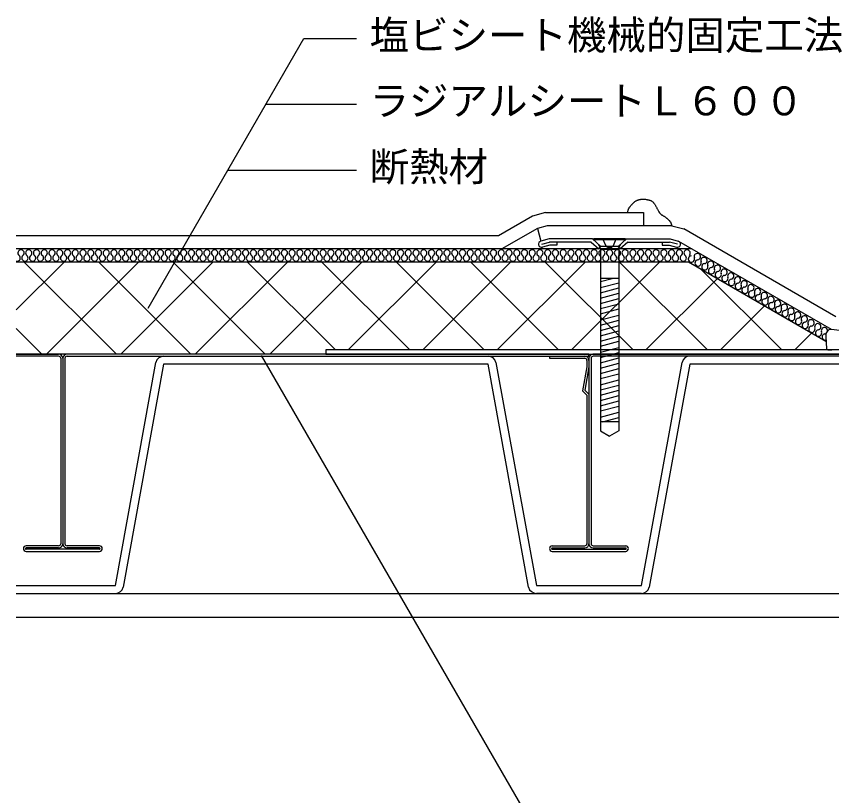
# Model space of a CAD drawing. Units: millimetres, scale not verified. Extents: x -665 to 665, y -465 to 450.
# Drawn here: x -417.7 to -107.7, y -241.7 to 54.7 of the extents above; entities that cross this region are included whole.
import ezdxf
from ezdxf.enums import TextEntityAlignment as Align

# ---------------------------------------------------------------- set-up
doc = ezdxf.new("R2010")
doc.units = ezdxf.units.MM
doc.header["$LTSCALE"] = 5
doc.linetypes.add('DASHED3', pattern=[4, 3, -1])
for name, color, linetype in [('0-1_線色１（水色）', 4, 'Continuous'), ('0-2_線色２（白）', 7, 'Continuous'), ('0-4_線色４（黄）', 2, 'Continuous'), ('0-5_金属', 7, 'Continuous'), ('0-6_鋼板・アングル', 2, 'Continuous'), ('0-7_ビス', 4, 'Continuous'), ('0-8_笠木他', 3, 'Continuous'), ('0-A_文字', 7, 'Continuous'), ('0-D_断熱・ハッチ', 4, 'Continuous')]:
    doc.layers.add(name, color=color, linetype=linetype)
doc.styles.add('ＭＳ ゴシック', font='')
doc.styles.get('ＭＳ ゴシック').set_extended_font_data('MS Gothic')

msp = doc.modelspace()

# ---------------------------------------------------------------- linework, layer by layer
at = {"layer": '0-1_線色１（水色）'}
for centre, start, end in [((-417.35, -37.256), 254.44678, 52.47649), ((-415.878, -35.339), 307.52351, 232.47649), ((-414.406, -37.256), 127.52351, 52.47649), ((-412.934, -35.339), 307.52351, 232.47649), ((-411.462, -37.256), 127.52351, 52.47649), ((-409.99, -35.339), 307.52351, 232.47649), ((-408.518, -37.256), 127.52351, 52.47649), ((-407.046, -35.339), 307.52351, 232.47649), ((-405.574, -37.256), 127.52351, 52.47649), ((-404.103, -35.339), 307.52351, 232.47649), ((-402.631, -37.256), 127.52351, 52.47649), ((-401.159, -35.339), 307.52351, 232.47649), ((-399.687, -37.256), 127.52351, 52.47649), ((-398.215, -35.339), 307.52351, 232.47649), ((-396.743, -37.256), 127.52351, 52.47649), ((-395.271, -35.339), 307.52351, 232.47649), ((-393.799, -37.256), 127.52351, 52.47649), ((-392.327, -35.339), 307.52351, 232.47649), ((-390.855, -37.256), 127.52351, 52.47649), ((-389.383, -35.339), 307.52351, 232.47649), ((-387.911, -37.256), 127.52351, 52.47649), ((-386.439, -35.339), 307.52351, 232.47649), ((-384.967, -37.256), 127.52351, 52.47649), ((-383.495, -35.339), 307.52351, 232.47649), ((-382.023, -37.256), 127.52351, 52.47649), ((-380.551, -35.339), 307.52351, 232.47649), ((-379.079, -37.256), 127.52351, 52.47649), ((-377.607, -35.339), 307.52351, 232.47649), ((-376.135, -37.256), 127.52351, 52.47649), ((-374.663, -35.339), 307.52351, 232.47649), ((-373.191, -37.256), 127.52351, 52.47649), ((-371.719, -35.339), 307.52351, 232.47649), ((-370.247, -37.256), 127.52351, 52.47649), ((-368.775, -35.339), 307.52351, 232.47649), ((-367.304, -37.256), 127.52351, 52.47649), ((-365.832, -35.339), 307.52351, 232.47649), ((-364.36, -37.256), 127.52351, 52.47649), ((-362.888, -35.339), 307.52351, 232.47649), ((-361.416, -37.256), 127.52351, 52.47649), ((-359.944, -35.339), 307.52351, 232.47649), ((-358.472, -37.256), 127.52351, 52.47649), ((-357, -35.339), 307.52351, 232.47649), ((-355.528, -37.256), 127.52351, 52.47649), ((-354.056, -35.339), 307.52351, 232.47649), ((-352.584, -37.256), 127.52351, 52.47649), ((-351.112, -35.339), 307.52351, 232.47649), ((-349.64, -37.256), 127.52351, 52.47649), ((-348.168, -35.339), 307.52351, 232.47649), ((-346.696, -37.256), 127.52351, 52.47649), ((-345.224, -35.339), 307.52351, 232.47649), ((-343.752, -37.256), 127.52351, 52.47649), ((-342.28, -35.339), 307.52351, 232.47649), ((-340.808, -37.256), 127.52351, 52.47649), ((-339.336, -35.339), 307.52351, 232.47649), ((-337.864, -37.256), 127.52351, 52.47649), ((-336.392, -35.339), 307.52351, 232.47649), ((-334.92, -37.256), 127.52351, 52.47649), ((-333.448, -35.339), 307.52351, 232.47649), ((-331.976, -37.256), 127.52351, 52.47649), ((-330.505, -35.339), 307.52351, 232.47649), ((-329.033, -37.256), 127.52351, 52.47649), ((-327.561, -35.339), 307.52351, 232.47649), ((-326.089, -37.256), 127.52351, 52.47649), ((-324.617, -35.339), 307.52351, 232.47649), ((-323.145, -37.256), 127.52351, 52.47649), ((-321.673, -35.339), 307.52351, 232.47649), ((-320.201, -37.256), 127.52351, 52.47649), ((-318.729, -35.339), 307.52351, 232.47649), ((-317.257, -37.256), 127.52351, 52.47649), ((-315.785, -35.339), 307.52351, 232.47649), ((-314.313, -37.256), 127.52351, 52.47649), ((-312.841, -35.339), 307.52351, 232.47649), ((-311.369, -37.256), 127.52351, 52.47649), ((-309.897, -35.339), 307.52351, 232.47649), ((-308.425, -37.256), 127.52351, 52.47649), ((-306.953, -35.339), 307.52351, 232.47649), ((-305.481, -37.256), 127.52351, 52.47649), ((-304.009, -35.339), 307.52351, 232.47649), ((-302.537, -37.256), 127.52351, 52.47649), ((-301.065, -35.339), 307.52351, 232.47649), ((-299.593, -37.256), 127.52351, 52.47649), ((-298.121, -35.339), 307.52351, 232.47649), ((-296.649, -37.256), 127.52351, 52.47649), ((-295.177, -35.339), 307.52351, 232.47649), ((-293.706, -37.256), 127.52351, 52.47649), ((-292.234, -35.339), 307.52351, 232.47649), ((-290.762, -37.256), 127.52351, 52.47649), ((-289.29, -35.339), 307.52351, 232.47649), ((-287.818, -37.256), 127.52351, 52.47649), ((-286.346, -35.339), 307.52351, 232.47649), ((-284.874, -37.256), 127.52351, 52.47649), ((-283.402, -35.339), 307.52351, 232.47649), ((-281.93, -37.256), 127.52351, 52.47649), ((-280.458, -35.339), 307.52351, 232.47649), ((-278.986, -37.256), 127.52351, 52.47649), ((-277.514, -35.339), 307.52351, 232.47649), ((-276.042, -37.256), 127.52351, 52.47649), ((-274.57, -35.339), 307.52351, 232.47649), ((-273.098, -37.256), 127.52351, 52.47649), ((-271.626, -35.339), 307.52351, 232.47649), ((-270.154, -37.256), 127.52351, 52.47649), ((-268.682, -35.339), 307.52351, 232.47649), ((-267.21, -37.256), 127.52351, 52.47649), ((-265.738, -35.339), 307.52351, 232.47649), ((-264.266, -37.256), 127.52351, 52.47649), ((-262.794, -35.339), 307.52351, 232.47649), ((-261.322, -37.256), 127.52351, 52.47649), ((-259.85, -35.339), 307.52351, 232.47649), ((-258.378, -37.256), 127.52351, 52.47649), ((-256.907, -35.339), 307.52351, 232.47649), ((-255.435, -37.256), 127.52351, 52.47649), ((-253.963, -35.339), 307.52351, 232.47649), ((-252.491, -37.256), 127.52351, 52.47649), ((-251.019, -35.339), 307.52351, 232.47649), ((-249.547, -37.256), 127.52351, 52.47649), ((-248.075, -35.339), 307.52351, 232.47649), ((-246.603, -37.256), 127.52351, 52.47649), ((-245.131, -35.339), 307.52351, 232.47649), ((-243.659, -37.256), 127.52351, 52.47649), ((-242.187, -35.339), 307.52351, 232.47649), ((-240.715, -37.256), 127.52351, 52.47649), ((-239.243, -35.339), 307.52351, 232.47649), ((-237.771, -37.256), 127.52351, 52.47649), ((-236.299, -35.339), 307.52351, 232.47649), ((-234.827, -37.256), 127.52351, 52.47649), ((-233.355, -35.339), 307.52351, 232.47649), ((-231.883, -37.256), 127.52351, 52.47649), ((-230.411, -35.339), 307.52351, 232.47649), ((-228.939, -37.256), 127.52351, 52.47649), ((-227.467, -35.339), 307.52351, 232.47649), ((-225.995, -37.256), 127.52351, 52.47649), ((-224.523, -35.339), 307.52351, 232.47649), ((-223.051, -37.256), 127.52351, 52.47649), ((-221.579, -35.339), 307.52351, 232.47649), ((-220.108, -37.256), 127.52351, 52.47649), ((-218.636, -35.339), 307.52351, 232.47649), ((-217.164, -37.256), 127.52351, 52.47649), ((-215.692, -35.339), 307.52351, 232.47649), ((-214.22, -37.256), 127.52351, 52.47649), ((-212.748, -35.339), 307.52351, 232.47649), ((-211.276, -37.256), 127.52351, 52.47649), ((-209.804, -35.339), 307.52351, 232.47649), ((-208.332, -37.256), 127.52351, 52.47649), ((-206.86, -35.339), 307.52351, 232.47649), ((-205.388, -37.256), 127.52351, 52.47649), ((-203.916, -35.339), 307.52351, 232.47649), ((-202.444, -37.256), 127.52351, 52.47649), ((-200.972, -35.339), 307.52351, 232.47649), ((-199.5, -37.256), 127.52351, 52.47649), ((-198.028, -35.339), 307.52351, 232.47649), ((-196.556, -37.256), 127.52351, 52.47649), ((-195.084, -35.339), 307.52351, 232.47649), ((-193.612, -37.256), 127.52351, 52.47649), ((-192.14, -35.339), 307.52351, 232.47649), ((-190.668, -37.256), 127.52351, 52.47649), ((-189.196, -35.339), 307.52351, 232.47649), ((-187.724, -37.256), 127.52351, 52.47649), ((-186.252, -35.339), 307.52351, 232.47649), ((-184.78, -37.256), 127.52351, 52.47649), ((-183.309, -35.339), 307.52351, 232.47649), ((-181.837, -37.256), 127.52351, 52.47649), ((-180.365, -35.339), 307.52351, 232.47649), ((-178.893, -37.256), 127.52351, 52.47649), ((-177.421, -35.339), 307.52351, 232.47649), ((-175.949, -37.256), 127.52351, 52.47649), ((-174.477, -35.339), 307.52351, 232.47649), ((-173.005, -37.256), 127.52351, 52.47649), ((-171.533, -35.339), 307.52351, 232.47649), ((-170.061, -37.256), 127.52351, 52.47649), ((-168.589, -35.339), 307.52351, 232.47649), ((-167.117, -37.256), 127.52351, 52.47649), ((-165.645, -35.339), 307.52351, 232.47649), ((-164.173, -37.256), 127.52351, 52.47649), ((-162.701, -35.339), 307.52351, 232.47649), ((-161.051, -37.629), 97.28417, 22.23714), ((-158.814, -36.714), 277.28417, 202.23714), ((-156.271, -38.197), 277.28417, 202.23714), ((-158.508, -39.112), 97.28417, 22.23714), ((-155.964, -40.594), 97.28417, 22.23714), ((-153.727, -39.68), 277.28417, 202.23714), ((-151.184, -41.162), 277.28417, 202.23714), ((-153.421, -42.077), 97.28417, 22.23714), ((-150.878, -43.559), 97.28417, 22.23714), ((-148.641, -42.645), 277.28417, 202.23714), ((-146.097, -44.127), 277.28417, 202.23714), ((-148.334, -45.042), 97.28417, 22.23714), ((-145.791, -46.524), 97.28417, 22.23714), ((-143.554, -45.61), 277.28417, 202.23714), ((-141.011, -47.093), 277.28417, 202.23714), ((-143.248, -48.007), 97.28417, 22.23714), ((-140.704, -49.49), 97.28417, 22.23714), ((-138.467, -48.575), 277.28417, 202.23714), ((-135.924, -50.058), 277.28417, 202.23714), ((-138.161, -50.972), 97.28417, 22.23714), ((-135.618, -52.455), 97.28417, 22.23714), ((-133.381, -51.54), 277.28417, 202.23714), ((-130.837, -53.023), 277.28417, 202.23714), ((-133.074, -53.937), 97.28417, 22.23714), ((-130.531, -55.42), 97.28417, 22.23714), ((-128.294, -54.506), 277.28417, 202.23714), ((-127.988, -56.903), 97.28417, 22.23714), ((-125.751, -55.988), 277.28417, 202.23714), ((-125.444, -58.385), 97.28417, 22.23714), ((-123.207, -57.471), 277.28417, 202.23714), ((-122.901, -59.868), 97.28417, 22.23714), ((-120.664, -58.953), 277.28417, 202.23714), ((-120.358, -61.35), 97.28417, 22.23714), ((-118.121, -60.436), 277.28417, 202.23714), ((-117.814, -62.833), 97.28417, 22.23714), ((-115.577, -61.919), 277.28417, 202.23714), ((-115.271, -64.316), 97.28417, 22.23714), ((-113.034, -63.401), 277.28417, 202.23714), ((-112.728, -65.798), 97.28417, 22.23714), ((-110.491, -64.884), 357.55441, 202.23714), ((-110.184, -67.281), 97.28417, 281.91681), ((-110.491, -64.884), 277.28417, 297.83923)]:
    msp.add_arc(centre, 1.208, start, end, dxfattribs=at)
at = {"layer": '0-2_線色２（白）'}
for p, q in [((-219.584, -26.001), (-233.088, -33.798)), ((-179.27, -24.998), (-215.839, -24.998)), ((-107.76, -64.45), (-165.782, -30.951)), ((-160.851, -33.797), (-417.674, -33.797)), ((-162.191, -38.797), (-417.674, -38.797)), ((-109.908, -68.983), (-162.191, -38.797)), ((-300.001, -73.797), (-417.674, -73.797))]:
    msp.add_line(p, q, dxfattribs=at)
for points in [[(-185.267, -19.998), (-185.249, -19.867), (-185.216, -19.642), (-185.178, -19.418), (-185.133, -19.198), (-185.078, -18.981), (-185.009, -18.77), (-184.962, -18.65), (-184.921, -18.558), (-184.842, -18.402), (-184.755, -18.25), (-184.661, -18.101), (-184.56, -17.956), (-184.456, -17.814), (-184.394, -17.732), (-184.319, -17.637), (-184.189, -17.477), (-184.056, -17.319), (-183.921, -17.163), (-183.784, -17.01), (-183.645, -16.858), (-183.563, -16.771), (-183.478, -16.68), (-183.329, -16.524), (-183.177, -16.371), (-183.022, -16.221), (-182.863, -16.074), (-182.699, -15.933), (-182.602, -15.853), (-182.515, -15.785), (-182.36, -15.67), (-182.201, -15.562), (-182.038, -15.462), (-181.87, -15.369), (-181.699, -15.286), (-181.597, -15.242), (-181.483, -15.197), (-181.283, -15.13), (-181.08, -15.073), (-180.873, -15.026)], [(-180.873, -15.026), (-180.664, -14.986), (-180.453, -14.953), (-180.33, -14.936), (-180.182, -14.917), (-179.925, -14.89), (-179.669, -14.871), (-179.413, -14.862), (-179.158, -14.864), (-178.904, -14.878), (-178.757, -14.892), (-178.65, -14.906), (-178.465, -14.935), (-178.281, -14.969), (-178.098, -15.007), (-177.913, -15.047), (-177.729, -15.088), (-177.621, -15.111), (-177.499, -15.136), (-177.288, -15.179), (-177.079, -15.225), (-176.872, -15.278), (-176.669, -15.34), (-176.473, -15.416), (-176.362, -15.468), (-176.263, -15.521), (-176.097, -15.624), (-175.939, -15.741), (-175.789, -15.869), (-175.645, -16.006), (-175.509, -16.151), (-175.434, -16.238), (-175.35, -16.34), (-175.211, -16.522), (-175.081, -16.708), (-174.958, -16.898), (-174.841, -17.092), (-174.728, -17.288), (-174.664, -17.403), (-174.597, -17.526)], [(-174.597, -17.526), (-174.483, -17.739), (-174.37, -17.954), (-174.259, -18.169), (-174.149, -18.384), (-174.038, -18.601), (-173.973, -18.726), (-173.884, -18.895), (-173.728, -19.184), (-173.563, -19.469), (-173.389, -19.746), (-173.2, -20.012), (-172.995, -20.265), (-172.867, -20.405), (-172.821, -20.452), (-172.739, -20.531), (-172.655, -20.608), (-172.568, -20.682), (-172.479, -20.753), (-172.388, -20.821), (-172.334, -20.859), (-172.244, -20.918), (-172.086, -21.014), (-171.924, -21.106), (-171.761, -21.195), (-171.599, -21.284), (-171.438, -21.376), (-171.346, -21.431), (-171.254, -21.491), (-171.098, -21.598), (-170.946, -21.711), (-170.796, -21.829), (-170.649, -21.949), (-170.503, -22.071), (-170.418, -22.142), (-170.312, -22.232), (-170.131, -22.387), (-169.952, -22.544), (-169.776, -22.705), (-169.606, -22.872)], [(-169.606, -22.872), (-169.443, -23.045), (-169.352, -23.149), (-169.3, -23.211), (-169.214, -23.321), (-169.131, -23.433), (-169.054, -23.549), (-168.981, -23.667), (-168.914, -23.789), (-168.878, -23.86), (-168.831, -23.962), (-168.76, -24.141), (-168.698, -24.323), (-168.643, -24.509), (-168.594, -24.698), (-168.548, -24.887), (-168.522, -24.998)], [(-215.839, -24.998), (-219.584, -26.001), (-218.29, -30.831)]]:
    msp.add_lwpolyline(points, dxfattribs=at)
at = {"layer": '0-4_線色４（黄）'}
for p, q in [((-221.514, -21.342), (-234.427, -28.797)), ((-216.497, -19.998), (-221.514, -21.342)), ((-216.497, -19.998), (-179.27, -19.998)), ((-179.27, -19.998), (-179.27, -24.998)), ((-168.522, -24.998), (-179.27, -24.998)), ((-168.522, -24.998), (-163.988, -26.212)), ((-106.122, -59.621), (-163.988, -26.212)), ((-234.427, -28.797), (-417.674, -28.797))]:
    msp.add_line(p, q, dxfattribs=at)
at = {"layer": '0-5_金属'}
for p, q in [((-417.674, -73.798), (-401.601, -73.798)), ((-200.001, -73.798), (-398.401, -73.798)), ((-200.001, -74.598), (-200.001, -73.798)), ((-90.001, -73.798), (-198.55, -73.798)), ((-401.601, -74.598), (-417.674, -74.598)), ((-400.801, -75.398), (-400.801, -145.898)), ((-400.001, -75.398), (-400.001, -145.898)), ((-399.201, -75.398), (-399.201, -145.898)), ((-398.401, -74.598), (-200.001, -74.598)), ((-380.001, -161.798), (-364.582, -76.973)), ((-235.431, -76.978), (-220.001, -161.798)), ((-200.801, -76.198), (-200.801, -78.579)), ((-200.001, -75.398), (-200.001, -78.649)), ((-199.201, -75.398), (-199.201, -145.898)), ((-90.001, -74.598), (-198.317, -74.598)), ((-180.001, -161.798), (-164.597, -76.933)), ((-222.934, -162.426), (-238.326, -77.598)), ((-200.801, -78.579), (-202.426, -87.796)), ((-200.001, -78.649), (-201.566, -87.525)), ((-200.001, -78.649), (-200.001, -89.09)), ((-161.675, -77.598), (-177.067, -162.426)), ((-90.001, -77.598), (-161.675, -77.598)), ((-201.566, -87.525), (-200.001, -89.09)), ((-200.001, -89.09), (-200.001, -145.898)), ((-401.601, -146.698), (-413.951, -146.698)), ((-401.601, -147.498), (-413.951, -147.498)), ((-386.051, -147.998), (-413.951, -147.998)), ((-386.051, -146.698), (-398.401, -146.698)), ((-386.051, -147.498), (-398.401, -147.498)), ((-213.951, -146.698), (-201.601, -146.698)), ((-213.951, -147.498), (-201.601, -147.498)), ((-213.951, -147.998), (-186.051, -147.998)), ((-198.401, -146.698), (-186.051, -146.698)), ((-198.401, -147.498), (-186.051, -147.498)), ((-413.951, -148.798), (-386.051, -148.798)), ((-213.951, -148.798), (-186.051, -148.798)), ((-417.674, -161.798), (-380.001, -161.798)), ((-220.001, -161.798), (-180.001, -161.798)), ((-417.674, -164.798), (-90.001, -164.798)), ((-180.001, -164.798), (-220.001, -164.798)), ((-417.674, -173.798), (-90.001, -173.798))]:
    msp.add_line(p, q, dxfattribs=at)
for points in [[(-215.001, -74.598), (-215.001, -75.398), (-201.601, -75.398)], [(-238.326, -77.598), (-361.675, -77.598), (-377.068, -162.426)], [(-202.426, -87.796), (-200.801, -89.421), (-200.801, -145.898)]]:
    msp.add_lwpolyline(points, dxfattribs=at)
for centre, radius, start, end in [((-401.601, -75.398), 1.6, 0, 90), ((-398.401, -75.398), 1.6, 90, 180), ((-198.401, -75.398), 1.6, 90, 180), ((-401.601, -75.398), 0.8, 0, 90), ((-398.401, -75.398), 0.8, 90, 180), ((-361.649, -77.602), 3, 90, 167.90458), ((-238.364, -77.606), 3, 12.09541, 90), ((-201.601, -76.198), 1.6, 0, 90), ((-201.601, -76.198), 0.8, 0, 90), ((-198.401, -75.398), 0.8, 90, 180), ((-161.664, -77.561), 3, 90, 167.90458), ((-413.951, -147.748), 1.05, 90, 270), ((-413.951, -147.748), 0.25, 90, 270), ((-401.601, -145.898), 0.8, 270, 0), ((-401.601, -145.898), 1.6, 270, 0), ((-398.401, -145.898), 1.6, 180, 270), ((-398.401, -145.898), 0.8, 180, 270), ((-386.051, -147.748), 1.05, 270, 90), ((-386.051, -147.748), 0.25, 270, 90), ((-213.951, -147.748), 1.05, 90, 270), ((-213.951, -147.748), 0.25, 90, 270), ((-201.601, -145.898), 0.8, 270, 0), ((-201.601, -145.898), 1.6, 270, 0), ((-198.401, -145.898), 1.6, 180, 270), ((-198.401, -145.898), 0.8, 180, 270), ((-186.051, -147.748), 1.05, 270, 90), ((-186.051, -147.748), 0.25, 270, 90), ((-380.001, -161.798), 3, 270, 347.90458), ((-220.001, -161.798), 3, 192.09541, 270), ((-180.001, -161.798), 3, 270, 347.90458)]:
    msp.add_arc(centre, radius, start, end, dxfattribs=at)
at = {"layer": '0-6_鋼板・アングル', "color": 4}
for p, q in [((-198.681, -29.998), (-185.681, -29.998)), ((-188.131, -33.798), (-196.23, -33.798)), ((-188.931, -32.903), (-195.431, -32.903))]:
    msp.add_line(p, q, dxfattribs=at)
at = {"layer": '0-6_鋼板・アングル'}
for p, q in [((-198.681, -29.998), (-195.431, -32.903)), ((-185.681, -29.998), (-188.931, -32.903)), ((-217.98, -31.99), (-215.023, -31.198)), ((-199.139, -31.198), (-215.023, -31.198)), ((-212.165, -31.198), (-212.165, -32.398)), ((-199.139, -31.198), (-196.23, -33.798)), ((-196.23, -33.798), (-195.431, -32.903)), ((-188.131, -33.798), (-188.931, -32.903)), ((-185.222, -31.198), (-188.131, -33.798)), ((-185.222, -31.198), (-169.339, -31.198)), ((-172.197, -31.198), (-172.197, -32.398)), ((-172.197, -32.398), (-169.497, -32.398)), ((-169.497, -32.398), (-166.692, -33.149)), ((-166.382, -31.99), (-169.339, -31.198)), ((-90.001, -72.198), (-300.001, -72.198))]:
    msp.add_line(p, q, dxfattribs=at)
for points in [[(-198.681, -29.998), (-215.181, -29.998), (-218.29, -30.831)], [(-185.681, -29.998), (-169.181, -29.998), (-166.071, -30.831)], [(-212.165, -32.398), (-214.865, -32.398), (-217.669, -33.149)], [(-300.001, -72.198), (-300.001, -73.798), (-90.001, -73.798)]]:
    msp.add_lwpolyline(points, dxfattribs=at)
for centre, start, end in [((-217.98, -31.99), 105, 285), ((-166.382, -31.99), 255, 75)]:
    msp.add_arc(centre, 1.2, start, end, dxfattribs=at)
at = {"layer": '0-7_ビス', "color": 7}
for p, q in [((-198.181, -30.382), (-198.181, -29.998)), ((-186.181, -29.998), (-198.181, -29.998)), ((-186.181, -30.382), (-198.181, -30.382)), ((-196.266, -32.296), (-198.181, -30.382)), ((-188.095, -32.296), (-186.181, -30.382)), ((-186.181, -30.382), (-186.181, -29.998)), ((-195.681, -33.711), (-195.681, -102.977)), ((-188.681, -33.998), (-195.681, -33.998)), ((-188.681, -33.711), (-188.681, -102.977)), ((-188.681, -44.998), (-195.681, -44.998)), ((-188.681, -99.498), (-195.681, -99.498)), ((-195.681, -102.977), (-192.181, -104.998)), ((-188.681, -102.977), (-192.181, -104.998))]:
    msp.add_line(p, q, dxfattribs=at)
at = {"layer": '0-7_ビス', "color": 7, "linetype": 'DASHED3'}
for p, q in [((-193.648, -32.547), (-194.731, -29.998)), ((-190.713, -32.547), (-189.631, -29.998))]:
    msp.add_line(p, q, dxfattribs=at)
at = {"layer": '0-7_ビス'}
for p, q in [((-195.681, -46.197), (-191.203, -44.998)), ((-195.681, -48.504), (-188.681, -46.628)), ((-195.681, -50.504), (-188.681, -48.628)), ((-195.681, -52.504), (-188.681, -50.628)), ((-195.681, -54.504), (-188.681, -52.628)), ((-195.681, -56.504), (-188.681, -54.628)), ((-195.681, -58.504), (-188.681, -56.628)), ((-195.681, -60.81), (-188.681, -58.934)), ((-195.681, -62.81), (-188.681, -60.934)), ((-195.681, -64.81), (-188.681, -62.934)), ((-195.681, -66.81), (-188.681, -64.934)), ((-195.681, -68.81), (-188.681, -66.934)), ((-195.681, -70.81), (-188.681, -68.934)), ((-195.681, -73.116), (-188.681, -71.24)), ((-195.681, -75.116), (-188.681, -73.24)), ((-195.681, -77.116), (-188.681, -75.24)), ((-195.681, -79.116), (-188.681, -77.24)), ((-195.681, -81.116), (-188.681, -79.24)), ((-195.681, -83.116), (-188.681, -81.24)), ((-195.681, -85.422), (-188.681, -83.547)), ((-195.681, -87.422), (-188.681, -85.547)), ((-195.681, -89.422), (-188.681, -87.547)), ((-195.681, -91.422), (-188.681, -89.547)), ((-195.681, -93.422), (-188.681, -91.547)), ((-195.681, -95.422), (-188.681, -93.547)), ((-195.681, -97.729), (-188.681, -95.853)), ((-194.819, -99.498), (-188.681, -97.853))]:
    msp.add_line(p, q, dxfattribs=at)
at = {"layer": '0-7_ビス', "color": 7}
for centre, start, end in [((-197.681, -33.711), 0, 45), ((-186.681, -33.711), 135, 180)]:
    msp.add_arc(centre, 2, start, end, dxfattribs=at)
at = {"layer": '0-7_ビス', "color": 7, "linetype": 'DASHED3'}
msp.add_arc((-192.181, -31.436), 1.84, 217.11751, 322.88248, dxfattribs=at)
at = {"layer": '0-8_笠木他'}
for p, q in [((-110, -66.436), (-110, -67.202)), ((-110, -67.202), (-109.765, -71.72)), ((-109.267, -72.196), (-107.742, -72.196))]:
    msp.add_line(p, q, dxfattribs=at)
msp.add_lwpolyline([(-63.224, -90.082), (-64.999, -69.714), (-107.76, -64.45)], dxfattribs=at)
for centre, radius, start, end in [((-107.925, -66.506), 2.077, 92.11288, 178.08425), ((-107.992, -65.942), 1.511, 81.16168, 90.36551), ((-109.251, -71.678), 0.516, 184.51945, 268.23543)]:
    msp.add_arc(centre, radius, start, end, dxfattribs=at)
at = {"layer": '0-A_文字'}
for p, q in [((-367.552, -56.297), (-308.374, 46.202)), ((-308.374, 46.202), (-288.374, 46.202)), ((-322.808, 21.202), (-288.374, 21.202)), ((-337.242, -3.798), (-288.374, -3.798))]:
    msp.add_line(p, q, dxfattribs=at)
msp.add_lwpolyline([(-324.633, -74.281), (-188.658, -309.798), (-168.658, -309.798)], dxfattribs=at)
at = {"layer": '0-D_断熱・ハッチ'}
for p, q in [((-417.674, -56.975), (-399.496, -38.797)), ((-414.632, -38.797), (-379.632, -73.797)), ((-406.212, -73.797), (-371.212, -38.797)), ((-386.348, -38.797), (-351.348, -73.797)), ((-377.928, -73.797), (-342.928, -38.797)), ((-358.064, -38.797), (-323.064, -73.797)), ((-349.644, -73.797), (-314.644, -38.797)), ((-329.779, -38.797), (-296.379, -72.198)), ((-321.359, -73.797), (-286.359, -38.797)), ((-301.495, -38.797), (-268.095, -72.198)), ((-291.475, -72.198), (-258.075, -38.797)), ((-273.211, -38.797), (-239.811, -72.198)), ((-263.191, -72.198), (-229.791, -38.797)), ((-244.927, -38.797), (-211.526, -72.198)), ((-234.907, -72.198), (-201.506, -38.797)), ((-216.642, -38.797), (-183.242, -72.198)), ((-206.622, -72.198), (-173.222, -38.797)), ((-188.358, -38.797), (-154.958, -72.198)), ((-157.182, -41.689), (-126.674, -72.198)), ((-178.338, -72.198), (-151.253, -45.112)), ((-150.054, -72.198), (-133.321, -55.465)), ((-417.674, -64.04), (-407.917, -73.797)), ((-121.77, -72.198), (-115.39, -65.818))]:
    msp.add_line(p, q, dxfattribs=at)

# ---------------------------------------------------------------- texts
at = {"layer": '0-A_文字', "style": 'ＭＳ ゴシック'}
for s, p in [('塩ビシート機械的固定工法', (-283.374, 38.702)), ('ラジアルシートＬ６００', (-283.374, 13.702)), ('断熱材', (-283.374, -11.298))]:
    msp.add_text(s, height=11, dxfattribs=at).set_placement(p, align=Align.BOTTOM_LEFT)

doc.saveas('drawing.dxf')
